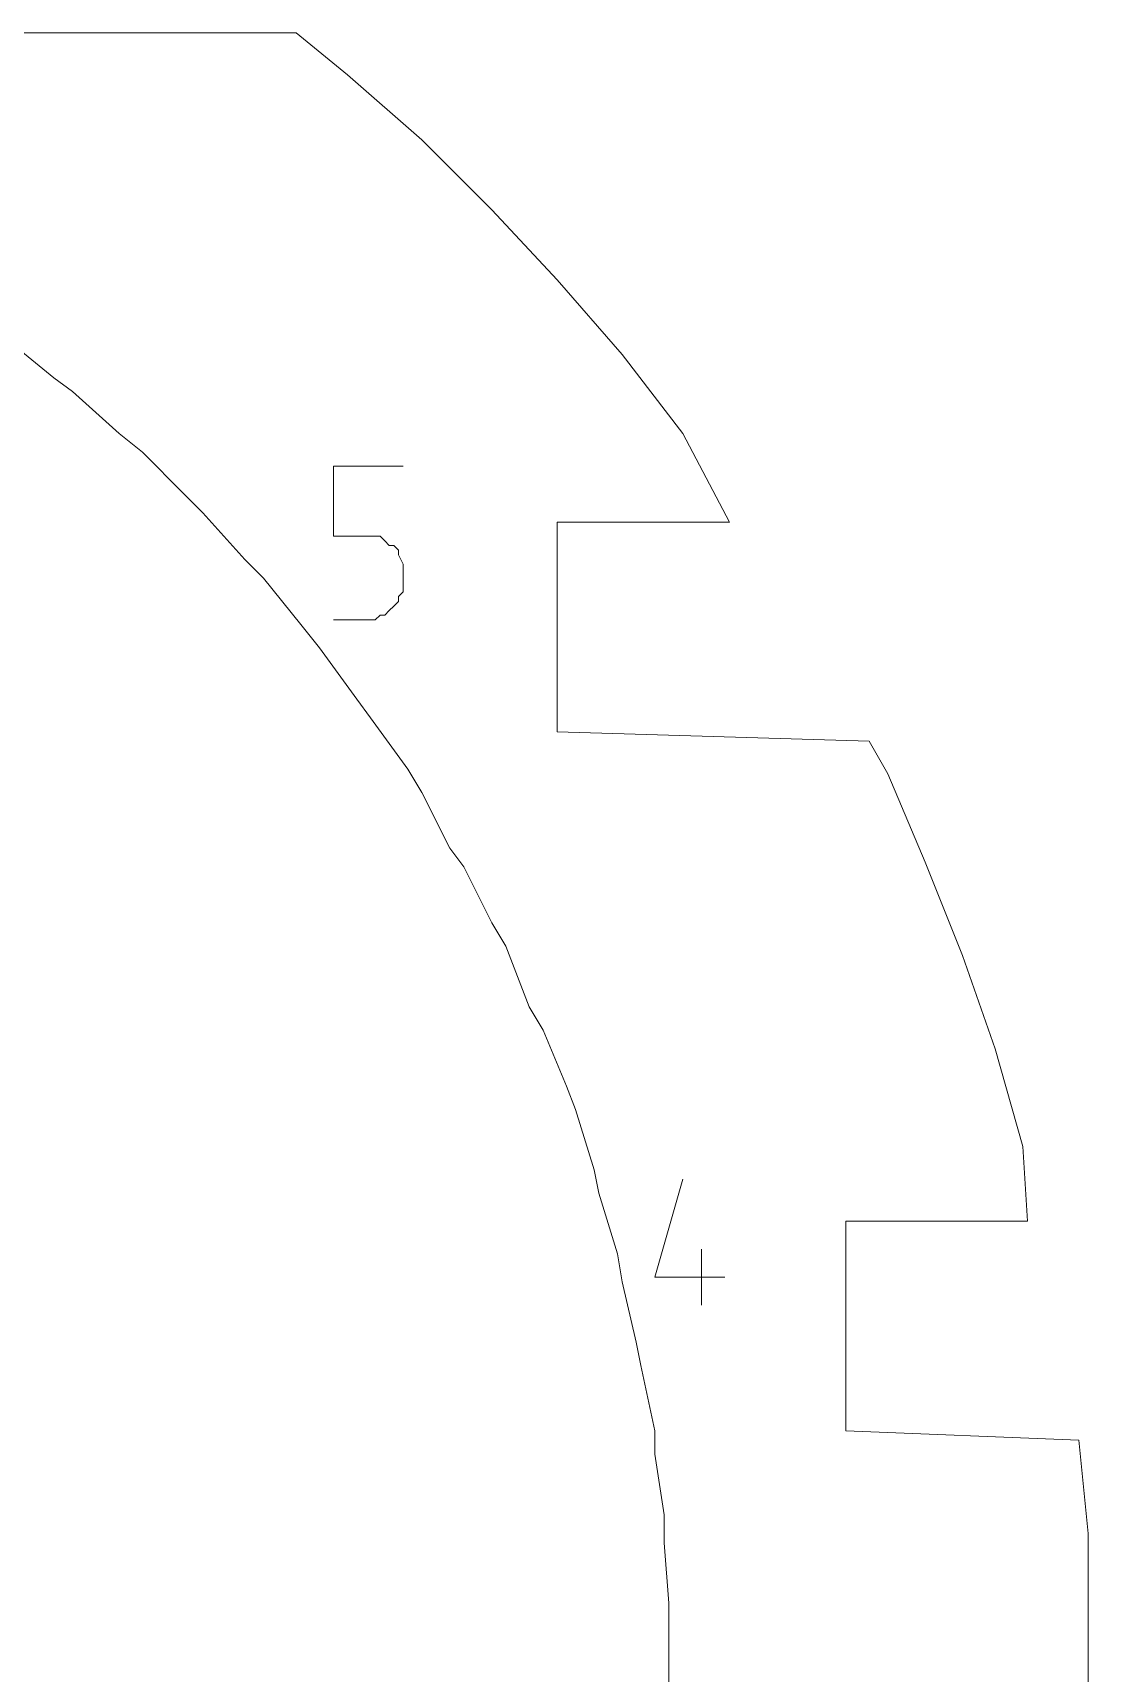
# Model space of a CAD drawing. Header units: centimetres. Extents: x -10.4 to 10.4, y -10.8 to 7.6.
# Drawn here: x 3.896 to 5.178, y -8.209 to -6.217 of the extents above; entities that cross this region are included whole.
import ezdxf
from ezdxf.lldxf.tags import DXFTag

# ---------------------------------------------------------------- set-up
doc = ezdxf.new("R2010")
doc.units = ezdxf.units.CM
doc.header["$MEASUREMENT"] = 0
doc.layers.add('layer 1', color=7, linetype='Continuous')
tags = doc.linetypes.add('New Line1017', pattern=[0.2, 0.1, -0.1]).pattern_tags.tags
tags[6:7] = [DXFTag(74, 4), DXFTag(75, 0), DXFTag(340, '0'), DXFTag(46, 1.0), DXFTag(50, 0.0), DXFTag(44, 0.0), DXFTag(45, 0.0)]
tags[4:5] = [DXFTag(74, 4), DXFTag(75, 0), DXFTag(340, '0'), DXFTag(46, 1.0), DXFTag(50, 0.0), DXFTag(44, 0.0), DXFTag(45, 0.0)]
tags = doc.linetypes.add('New Line1018', pattern=[0.2, 0.1, -0.1]).pattern_tags.tags
tags[6:7] = [DXFTag(74, 4), DXFTag(75, 0), DXFTag(340, '0'), DXFTag(46, 1.0), DXFTag(50, 0.0), DXFTag(44, 0.0), DXFTag(45, 0.0)]
tags[4:5] = [DXFTag(74, 4), DXFTag(75, 0), DXFTag(340, '0'), DXFTag(46, 1.0), DXFTag(50, 0.0), DXFTag(44, 0.0), DXFTag(45, 0.0)]
tags = doc.linetypes.add('New Line1019', pattern=[0.2, 0.1, -0.1]).pattern_tags.tags
tags[6:7] = [DXFTag(74, 4), DXFTag(75, 0), DXFTag(340, '0'), DXFTag(46, 1.0), DXFTag(50, 0.0), DXFTag(44, 0.0), DXFTag(45, 0.0)]
tags[4:5] = [DXFTag(74, 4), DXFTag(75, 0), DXFTag(340, '0'), DXFTag(46, 1.0), DXFTag(50, 0.0), DXFTag(44, 0.0), DXFTag(45, 0.0)]
tags = doc.linetypes.add('New Line1020', pattern=[0.2, 0.1, -0.1]).pattern_tags.tags
tags[6:7] = [DXFTag(74, 4), DXFTag(75, 0), DXFTag(340, '0'), DXFTag(46, 1.0), DXFTag(50, 0.0), DXFTag(44, 0.0), DXFTag(45, 0.0)]
tags[4:5] = [DXFTag(74, 4), DXFTag(75, 0), DXFTag(340, '0'), DXFTag(46, 1.0), DXFTag(50, 0.0), DXFTag(44, 0.0), DXFTag(45, 0.0)]
tags = doc.linetypes.add('New Line1021', pattern=[0.2, 0.1, -0.1]).pattern_tags.tags
tags[6:7] = [DXFTag(74, 4), DXFTag(75, 0), DXFTag(340, '0'), DXFTag(46, 1.0), DXFTag(50, 0.0), DXFTag(44, 0.0), DXFTag(45, 0.0)]
tags[4:5] = [DXFTag(74, 4), DXFTag(75, 0), DXFTag(340, '0'), DXFTag(46, 1.0), DXFTag(50, 0.0), DXFTag(44, 0.0), DXFTag(45, 0.0)]
tags = doc.linetypes.add('New Line1022', pattern=[0.2, 0.1, -0.1]).pattern_tags.tags
tags[6:7] = [DXFTag(74, 4), DXFTag(75, 0), DXFTag(340, '0'), DXFTag(46, 1.0), DXFTag(50, 0.0), DXFTag(44, 0.0), DXFTag(45, 0.0)]
tags[4:5] = [DXFTag(74, 4), DXFTag(75, 0), DXFTag(340, '0'), DXFTag(46, 1.0), DXFTag(50, 0.0), DXFTag(44, 0.0), DXFTag(45, 0.0)]
tags = doc.linetypes.add('New Line1023', pattern=[0.2, 0.1, -0.1]).pattern_tags.tags
tags[6:7] = [DXFTag(74, 4), DXFTag(75, 0), DXFTag(340, '0'), DXFTag(46, 1.0), DXFTag(50, 0.0), DXFTag(44, 0.0), DXFTag(45, 0.0)]
tags[4:5] = [DXFTag(74, 4), DXFTag(75, 0), DXFTag(340, '0'), DXFTag(46, 1.0), DXFTag(50, 0.0), DXFTag(44, 0.0), DXFTag(45, 0.0)]
tags = doc.linetypes.add('New Line1024', pattern=[0.2, 0.1, -0.1]).pattern_tags.tags
tags[6:7] = [DXFTag(74, 4), DXFTag(75, 0), DXFTag(340, '0'), DXFTag(46, 1.0), DXFTag(50, 0.0), DXFTag(44, 0.0), DXFTag(45, 0.0)]
tags[4:5] = [DXFTag(74, 4), DXFTag(75, 0), DXFTag(340, '0'), DXFTag(46, 1.0), DXFTag(50, 0.0), DXFTag(44, 0.0), DXFTag(45, 0.0)]
tags = doc.linetypes.add('New Line1025', pattern=[0.2, 0.1, -0.1]).pattern_tags.tags
tags[6:7] = [DXFTag(74, 4), DXFTag(75, 0), DXFTag(340, '0'), DXFTag(46, 1.0), DXFTag(50, 0.0), DXFTag(44, 0.0), DXFTag(45, 0.0)]
tags[4:5] = [DXFTag(74, 4), DXFTag(75, 0), DXFTag(340, '0'), DXFTag(46, 1.0), DXFTag(50, 0.0), DXFTag(44, 0.0), DXFTag(45, 0.0)]
tags = doc.linetypes.add('New Line1026', pattern=[0.2, 0.1, -0.1]).pattern_tags.tags
tags[6:7] = [DXFTag(74, 4), DXFTag(75, 0), DXFTag(340, '0'), DXFTag(46, 1.0), DXFTag(50, 0.0), DXFTag(44, 0.0), DXFTag(45, 0.0)]
tags[4:5] = [DXFTag(74, 4), DXFTag(75, 0), DXFTag(340, '0'), DXFTag(46, 1.0), DXFTag(50, 0.0), DXFTag(44, 0.0), DXFTag(45, 0.0)]
tags = doc.linetypes.add('New Line1027', pattern=[0.2, 0.1, -0.1]).pattern_tags.tags
tags[6:7] = [DXFTag(74, 4), DXFTag(75, 0), DXFTag(340, '0'), DXFTag(46, 1.0), DXFTag(50, 0.0), DXFTag(44, 0.0), DXFTag(45, 0.0)]
tags[4:5] = [DXFTag(74, 4), DXFTag(75, 0), DXFTag(340, '0'), DXFTag(46, 1.0), DXFTag(50, 0.0), DXFTag(44, 0.0), DXFTag(45, 0.0)]
tags = doc.linetypes.add('New Line1028', pattern=[0.2, 0.1, -0.1]).pattern_tags.tags
tags[6:7] = [DXFTag(74, 4), DXFTag(75, 0), DXFTag(340, '0'), DXFTag(46, 1.0), DXFTag(50, 0.0), DXFTag(44, 0.0), DXFTag(45, 0.0)]
tags[4:5] = [DXFTag(74, 4), DXFTag(75, 0), DXFTag(340, '0'), DXFTag(46, 1.0), DXFTag(50, 0.0), DXFTag(44, 0.0), DXFTag(45, 0.0)]
tags = doc.linetypes.add('New Line1029', pattern=[0.2, 0.1, -0.1]).pattern_tags.tags
tags[6:7] = [DXFTag(74, 4), DXFTag(75, 0), DXFTag(340, '0'), DXFTag(46, 1.0), DXFTag(50, 0.0), DXFTag(44, 0.0), DXFTag(45, 0.0)]
tags[4:5] = [DXFTag(74, 4), DXFTag(75, 0), DXFTag(340, '0'), DXFTag(46, 1.0), DXFTag(50, 0.0), DXFTag(44, 0.0), DXFTag(45, 0.0)]
tags = doc.linetypes.add('New Line1030', pattern=[0.2, 0.1, -0.1]).pattern_tags.tags
tags[6:7] = [DXFTag(74, 4), DXFTag(75, 0), DXFTag(340, '0'), DXFTag(46, 1.0), DXFTag(50, 0.0), DXFTag(44, 0.0), DXFTag(45, 0.0)]
tags[4:5] = [DXFTag(74, 4), DXFTag(75, 0), DXFTag(340, '0'), DXFTag(46, 1.0), DXFTag(50, 0.0), DXFTag(44, 0.0), DXFTag(45, 0.0)]
tags = doc.linetypes.add('New Line1031', pattern=[0.2, 0.1, -0.1]).pattern_tags.tags
tags[6:7] = [DXFTag(74, 4), DXFTag(75, 0), DXFTag(340, '0'), DXFTag(46, 1.0), DXFTag(50, 0.0), DXFTag(44, 0.0), DXFTag(45, 0.0)]
tags[4:5] = [DXFTag(74, 4), DXFTag(75, 0), DXFTag(340, '0'), DXFTag(46, 1.0), DXFTag(50, 0.0), DXFTag(44, 0.0), DXFTag(45, 0.0)]
tags = doc.linetypes.add('New Line1032', pattern=[0.2, 0.1, -0.1]).pattern_tags.tags
tags[6:7] = [DXFTag(74, 4), DXFTag(75, 0), DXFTag(340, '0'), DXFTag(46, 1.0), DXFTag(50, 0.0), DXFTag(44, 0.0), DXFTag(45, 0.0)]
tags[4:5] = [DXFTag(74, 4), DXFTag(75, 0), DXFTag(340, '0'), DXFTag(46, 1.0), DXFTag(50, 0.0), DXFTag(44, 0.0), DXFTag(45, 0.0)]
tags = doc.linetypes.add('New Line1033', pattern=[0.2, 0.1, -0.1]).pattern_tags.tags
tags[6:7] = [DXFTag(74, 4), DXFTag(75, 0), DXFTag(340, '0'), DXFTag(46, 1.0), DXFTag(50, 0.0), DXFTag(44, 0.0), DXFTag(45, 0.0)]
tags[4:5] = [DXFTag(74, 4), DXFTag(75, 0), DXFTag(340, '0'), DXFTag(46, 1.0), DXFTag(50, 0.0), DXFTag(44, 0.0), DXFTag(45, 0.0)]
tags = doc.linetypes.add('New Line1034', pattern=[0.2, 0.1, -0.1]).pattern_tags.tags
tags[6:7] = [DXFTag(74, 4), DXFTag(75, 0), DXFTag(340, '0'), DXFTag(46, 1.0), DXFTag(50, 0.0), DXFTag(44, 0.0), DXFTag(45, 0.0)]
tags[4:5] = [DXFTag(74, 4), DXFTag(75, 0), DXFTag(340, '0'), DXFTag(46, 1.0), DXFTag(50, 0.0), DXFTag(44, 0.0), DXFTag(45, 0.0)]
tags = doc.linetypes.add('New Line1035', pattern=[0.2, 0.1, -0.1]).pattern_tags.tags
tags[6:7] = [DXFTag(74, 4), DXFTag(75, 0), DXFTag(340, '0'), DXFTag(46, 1.0), DXFTag(50, 0.0), DXFTag(44, 0.0), DXFTag(45, 0.0)]
tags[4:5] = [DXFTag(74, 4), DXFTag(75, 0), DXFTag(340, '0'), DXFTag(46, 1.0), DXFTag(50, 0.0), DXFTag(44, 0.0), DXFTag(45, 0.0)]
tags = doc.linetypes.add('New Line1036', pattern=[0.2, 0.1, -0.1]).pattern_tags.tags
tags[6:7] = [DXFTag(74, 4), DXFTag(75, 0), DXFTag(340, '0'), DXFTag(46, 1.0), DXFTag(50, 0.0), DXFTag(44, 0.0), DXFTag(45, 0.0)]
tags[4:5] = [DXFTag(74, 4), DXFTag(75, 0), DXFTag(340, '0'), DXFTag(46, 1.0), DXFTag(50, 0.0), DXFTag(44, 0.0), DXFTag(45, 0.0)]
tags = doc.linetypes.add('New Line1037', pattern=[0.2, 0.1, -0.1]).pattern_tags.tags
tags[6:7] = [DXFTag(74, 4), DXFTag(75, 0), DXFTag(340, '0'), DXFTag(46, 1.0), DXFTag(50, 0.0), DXFTag(44, 0.0), DXFTag(45, 0.0)]
tags[4:5] = [DXFTag(74, 4), DXFTag(75, 0), DXFTag(340, '0'), DXFTag(46, 1.0), DXFTag(50, 0.0), DXFTag(44, 0.0), DXFTag(45, 0.0)]
tags = doc.linetypes.add('New Line1038', pattern=[0.2, 0.1, -0.1]).pattern_tags.tags
tags[6:7] = [DXFTag(74, 4), DXFTag(75, 0), DXFTag(340, '0'), DXFTag(46, 1.0), DXFTag(50, 0.0), DXFTag(44, 0.0), DXFTag(45, 0.0)]
tags[4:5] = [DXFTag(74, 4), DXFTag(75, 0), DXFTag(340, '0'), DXFTag(46, 1.0), DXFTag(50, 0.0), DXFTag(44, 0.0), DXFTag(45, 0.0)]
tags = doc.linetypes.add('New Line1039', pattern=[0.2, 0.1, -0.1]).pattern_tags.tags
tags[6:7] = [DXFTag(74, 4), DXFTag(75, 0), DXFTag(340, '0'), DXFTag(46, 1.0), DXFTag(50, 0.0), DXFTag(44, 0.0), DXFTag(45, 0.0)]
tags[4:5] = [DXFTag(74, 4), DXFTag(75, 0), DXFTag(340, '0'), DXFTag(46, 1.0), DXFTag(50, 0.0), DXFTag(44, 0.0), DXFTag(45, 0.0)]
tags = doc.linetypes.add('New Line1057', pattern=[0.2, 0.1, -0.1]).pattern_tags.tags
tags[6:7] = [DXFTag(74, 4), DXFTag(75, 0), DXFTag(340, '0'), DXFTag(46, 1.0), DXFTag(50, 0.0), DXFTag(44, 0.0), DXFTag(45, 0.0)]
tags[4:5] = [DXFTag(74, 4), DXFTag(75, 0), DXFTag(340, '0'), DXFTag(46, 1.0), DXFTag(50, 0.0), DXFTag(44, 0.0), DXFTag(45, 0.0)]
tags = doc.linetypes.add('New Line1058', pattern=[0.2, 0.1, -0.1]).pattern_tags.tags
tags[6:7] = [DXFTag(74, 4), DXFTag(75, 0), DXFTag(340, '0'), DXFTag(46, 1.0), DXFTag(50, 0.0), DXFTag(44, 0.0), DXFTag(45, 0.0)]
tags[4:5] = [DXFTag(74, 4), DXFTag(75, 0), DXFTag(340, '0'), DXFTag(46, 1.0), DXFTag(50, 0.0), DXFTag(44, 0.0), DXFTag(45, 0.0)]
tags = doc.linetypes.add('New Line1059', pattern=[0.2, 0.1, -0.1]).pattern_tags.tags
tags[6:7] = [DXFTag(74, 4), DXFTag(75, 0), DXFTag(340, '0'), DXFTag(46, 1.0), DXFTag(50, 0.0), DXFTag(44, 0.0), DXFTag(45, 0.0)]
tags[4:5] = [DXFTag(74, 4), DXFTag(75, 0), DXFTag(340, '0'), DXFTag(46, 1.0), DXFTag(50, 0.0), DXFTag(44, 0.0), DXFTag(45, 0.0)]
tags = doc.linetypes.add('New Line1060', pattern=[0.2, 0.1, -0.1]).pattern_tags.tags
tags[6:7] = [DXFTag(74, 4), DXFTag(75, 0), DXFTag(340, '0'), DXFTag(46, 1.0), DXFTag(50, 0.0), DXFTag(44, 0.0), DXFTag(45, 0.0)]
tags[4:5] = [DXFTag(74, 4), DXFTag(75, 0), DXFTag(340, '0'), DXFTag(46, 1.0), DXFTag(50, 0.0), DXFTag(44, 0.0), DXFTag(45, 0.0)]
tags = doc.linetypes.add('New Line1061', pattern=[0.2, 0.1, -0.1]).pattern_tags.tags
tags[6:7] = [DXFTag(74, 4), DXFTag(75, 0), DXFTag(340, '0'), DXFTag(46, 1.0), DXFTag(50, 0.0), DXFTag(44, 0.0), DXFTag(45, 0.0)]
tags[4:5] = [DXFTag(74, 4), DXFTag(75, 0), DXFTag(340, '0'), DXFTag(46, 1.0), DXFTag(50, 0.0), DXFTag(44, 0.0), DXFTag(45, 0.0)]
tags = doc.linetypes.add('New Line1062', pattern=[0.2, 0.1, -0.1]).pattern_tags.tags
tags[6:7] = [DXFTag(74, 4), DXFTag(75, 0), DXFTag(340, '0'), DXFTag(46, 1.0), DXFTag(50, 0.0), DXFTag(44, 0.0), DXFTag(45, 0.0)]
tags[4:5] = [DXFTag(74, 4), DXFTag(75, 0), DXFTag(340, '0'), DXFTag(46, 1.0), DXFTag(50, 0.0), DXFTag(44, 0.0), DXFTag(45, 0.0)]
tags = doc.linetypes.add('New Line1063', pattern=[0.2, 0.1, -0.1]).pattern_tags.tags
tags[6:7] = [DXFTag(74, 4), DXFTag(75, 0), DXFTag(340, '0'), DXFTag(46, 1.0), DXFTag(50, 0.0), DXFTag(44, 0.0), DXFTag(45, 0.0)]
tags[4:5] = [DXFTag(74, 4), DXFTag(75, 0), DXFTag(340, '0'), DXFTag(46, 1.0), DXFTag(50, 0.0), DXFTag(44, 0.0), DXFTag(45, 0.0)]
tags = doc.linetypes.add('New Line1064', pattern=[0.2, 0.1, -0.1]).pattern_tags.tags
tags[6:7] = [DXFTag(74, 4), DXFTag(75, 0), DXFTag(340, '0'), DXFTag(46, 1.0), DXFTag(50, 0.0), DXFTag(44, 0.0), DXFTag(45, 0.0)]
tags[4:5] = [DXFTag(74, 4), DXFTag(75, 0), DXFTag(340, '0'), DXFTag(46, 1.0), DXFTag(50, 0.0), DXFTag(44, 0.0), DXFTag(45, 0.0)]
tags = doc.linetypes.add('New Line1065', pattern=[0.2, 0.1, -0.1]).pattern_tags.tags
tags[6:7] = [DXFTag(74, 4), DXFTag(75, 0), DXFTag(340, '0'), DXFTag(46, 1.0), DXFTag(50, 0.0), DXFTag(44, 0.0), DXFTag(45, 0.0)]
tags[4:5] = [DXFTag(74, 4), DXFTag(75, 0), DXFTag(340, '0'), DXFTag(46, 1.0), DXFTag(50, 0.0), DXFTag(44, 0.0), DXFTag(45, 0.0)]
tags = doc.linetypes.add('New Line1066', pattern=[0.2, 0.1, -0.1]).pattern_tags.tags
tags[6:7] = [DXFTag(74, 4), DXFTag(75, 0), DXFTag(340, '0'), DXFTag(46, 1.0), DXFTag(50, 0.0), DXFTag(44, 0.0), DXFTag(45, 0.0)]
tags[4:5] = [DXFTag(74, 4), DXFTag(75, 0), DXFTag(340, '0'), DXFTag(46, 1.0), DXFTag(50, 0.0), DXFTag(44, 0.0), DXFTag(45, 0.0)]
tags = doc.linetypes.add('New Line1067', pattern=[0.2, 0.1, -0.1]).pattern_tags.tags
tags[6:7] = [DXFTag(74, 4), DXFTag(75, 0), DXFTag(340, '0'), DXFTag(46, 1.0), DXFTag(50, 0.0), DXFTag(44, 0.0), DXFTag(45, 0.0)]
tags[4:5] = [DXFTag(74, 4), DXFTag(75, 0), DXFTag(340, '0'), DXFTag(46, 1.0), DXFTag(50, 0.0), DXFTag(44, 0.0), DXFTag(45, 0.0)]
tags = doc.linetypes.add('New Line1068', pattern=[0.2, 0.1, -0.1]).pattern_tags.tags
tags[6:7] = [DXFTag(74, 4), DXFTag(75, 0), DXFTag(340, '0'), DXFTag(46, 1.0), DXFTag(50, 0.0), DXFTag(44, 0.0), DXFTag(45, 0.0)]
tags[4:5] = [DXFTag(74, 4), DXFTag(75, 0), DXFTag(340, '0'), DXFTag(46, 1.0), DXFTag(50, 0.0), DXFTag(44, 0.0), DXFTag(45, 0.0)]
tags = doc.linetypes.add('New Line1069', pattern=[0.2, 0.1, -0.1]).pattern_tags.tags
tags[6:7] = [DXFTag(74, 4), DXFTag(75, 0), DXFTag(340, '0'), DXFTag(46, 1.0), DXFTag(50, 0.0), DXFTag(44, 0.0), DXFTag(45, 0.0)]
tags[4:5] = [DXFTag(74, 4), DXFTag(75, 0), DXFTag(340, '0'), DXFTag(46, 1.0), DXFTag(50, 0.0), DXFTag(44, 0.0), DXFTag(45, 0.0)]
tags = doc.linetypes.add('New Line1070', pattern=[0.2, 0.1, -0.1]).pattern_tags.tags
tags[6:7] = [DXFTag(74, 4), DXFTag(75, 0), DXFTag(340, '0'), DXFTag(46, 1.0), DXFTag(50, 0.0), DXFTag(44, 0.0), DXFTag(45, 0.0)]
tags[4:5] = [DXFTag(74, 4), DXFTag(75, 0), DXFTag(340, '0'), DXFTag(46, 1.0), DXFTag(50, 0.0), DXFTag(44, 0.0), DXFTag(45, 0.0)]
tags = doc.linetypes.add('New Line1071', pattern=[0.2, 0.1, -0.1]).pattern_tags.tags
tags[6:7] = [DXFTag(74, 4), DXFTag(75, 0), DXFTag(340, '0'), DXFTag(46, 1.0), DXFTag(50, 0.0), DXFTag(44, 0.0), DXFTag(45, 0.0)]
tags[4:5] = [DXFTag(74, 4), DXFTag(75, 0), DXFTag(340, '0'), DXFTag(46, 1.0), DXFTag(50, 0.0), DXFTag(44, 0.0), DXFTag(45, 0.0)]
tags = doc.linetypes.add('New Line1072', pattern=[0.2, 0.1, -0.1]).pattern_tags.tags
tags[6:7] = [DXFTag(74, 4), DXFTag(75, 0), DXFTag(340, '0'), DXFTag(46, 1.0), DXFTag(50, 0.0), DXFTag(44, 0.0), DXFTag(45, 0.0)]
tags[4:5] = [DXFTag(74, 4), DXFTag(75, 0), DXFTag(340, '0'), DXFTag(46, 1.0), DXFTag(50, 0.0), DXFTag(44, 0.0), DXFTag(45, 0.0)]
tags = doc.linetypes.add('New Line1073', pattern=[0.2, 0.1, -0.1]).pattern_tags.tags
tags[6:7] = [DXFTag(74, 4), DXFTag(75, 0), DXFTag(340, '0'), DXFTag(46, 1.0), DXFTag(50, 0.0), DXFTag(44, 0.0), DXFTag(45, 0.0)]
tags[4:5] = [DXFTag(74, 4), DXFTag(75, 0), DXFTag(340, '0'), DXFTag(46, 1.0), DXFTag(50, 0.0), DXFTag(44, 0.0), DXFTag(45, 0.0)]
tags = doc.linetypes.add('New Line1074', pattern=[0.2, 0.1, -0.1]).pattern_tags.tags
tags[6:7] = [DXFTag(74, 4), DXFTag(75, 0), DXFTag(340, '0'), DXFTag(46, 1.0), DXFTag(50, 0.0), DXFTag(44, 0.0), DXFTag(45, 0.0)]
tags[4:5] = [DXFTag(74, 4), DXFTag(75, 0), DXFTag(340, '0'), DXFTag(46, 1.0), DXFTag(50, 0.0), DXFTag(44, 0.0), DXFTag(45, 0.0)]
tags = doc.linetypes.add('New Line1075', pattern=[0.2, 0.1, -0.1]).pattern_tags.tags
tags[6:7] = [DXFTag(74, 4), DXFTag(75, 0), DXFTag(340, '0'), DXFTag(46, 1.0), DXFTag(50, 0.0), DXFTag(44, 0.0), DXFTag(45, 0.0)]
tags[4:5] = [DXFTag(74, 4), DXFTag(75, 0), DXFTag(340, '0'), DXFTag(46, 1.0), DXFTag(50, 0.0), DXFTag(44, 0.0), DXFTag(45, 0.0)]
tags = doc.linetypes.add('New Line1076', pattern=[0.2, 0.1, -0.1]).pattern_tags.tags
tags[6:7] = [DXFTag(74, 4), DXFTag(75, 0), DXFTag(340, '0'), DXFTag(46, 1.0), DXFTag(50, 0.0), DXFTag(44, 0.0), DXFTag(45, 0.0)]
tags[4:5] = [DXFTag(74, 4), DXFTag(75, 0), DXFTag(340, '0'), DXFTag(46, 1.0), DXFTag(50, 0.0), DXFTag(44, 0.0), DXFTag(45, 0.0)]
tags = doc.linetypes.add('New Line1077', pattern=[0.2, 0.1, -0.1]).pattern_tags.tags
tags[6:7] = [DXFTag(74, 4), DXFTag(75, 0), DXFTag(340, '0'), DXFTag(46, 1.0), DXFTag(50, 0.0), DXFTag(44, 0.0), DXFTag(45, 0.0)]
tags[4:5] = [DXFTag(74, 4), DXFTag(75, 0), DXFTag(340, '0'), DXFTag(46, 1.0), DXFTag(50, 0.0), DXFTag(44, 0.0), DXFTag(45, 0.0)]
tags = doc.linetypes.add('New Line1078', pattern=[0.2, 0.1, -0.1]).pattern_tags.tags
tags[6:7] = [DXFTag(74, 4), DXFTag(75, 0), DXFTag(340, '0'), DXFTag(46, 1.0), DXFTag(50, 0.0), DXFTag(44, 0.0), DXFTag(45, 0.0)]
tags[4:5] = [DXFTag(74, 4), DXFTag(75, 0), DXFTag(340, '0'), DXFTag(46, 1.0), DXFTag(50, 0.0), DXFTag(44, 0.0), DXFTag(45, 0.0)]
tags = doc.linetypes.add('New Line1079', pattern=[0.2, 0.1, -0.1]).pattern_tags.tags
tags[6:7] = [DXFTag(74, 4), DXFTag(75, 0), DXFTag(340, '0'), DXFTag(46, 1.0), DXFTag(50, 0.0), DXFTag(44, 0.0), DXFTag(45, 0.0)]
tags[4:5] = [DXFTag(74, 4), DXFTag(75, 0), DXFTag(340, '0'), DXFTag(46, 1.0), DXFTag(50, 0.0), DXFTag(44, 0.0), DXFTag(45, 0.0)]
tags = doc.linetypes.add('New Line1080', pattern=[0.2, 0.1, -0.1]).pattern_tags.tags
tags[6:7] = [DXFTag(74, 4), DXFTag(75, 0), DXFTag(340, '0'), DXFTag(46, 1.0), DXFTag(50, 0.0), DXFTag(44, 0.0), DXFTag(45, 0.0)]
tags[4:5] = [DXFTag(74, 4), DXFTag(75, 0), DXFTag(340, '0'), DXFTag(46, 1.0), DXFTag(50, 0.0), DXFTag(44, 0.0), DXFTag(45, 0.0)]
tags = doc.linetypes.add('New Line1081', pattern=[0.2, 0.1, -0.1]).pattern_tags.tags
tags[6:7] = [DXFTag(74, 4), DXFTag(75, 0), DXFTag(340, '0'), DXFTag(46, 1.0), DXFTag(50, 0.0), DXFTag(44, 0.0), DXFTag(45, 0.0)]
tags[4:5] = [DXFTag(74, 4), DXFTag(75, 0), DXFTag(340, '0'), DXFTag(46, 1.0), DXFTag(50, 0.0), DXFTag(44, 0.0), DXFTag(45, 0.0)]
tags = doc.linetypes.add('New Line1082', pattern=[0.2, 0.1, -0.1]).pattern_tags.tags
tags[6:7] = [DXFTag(74, 4), DXFTag(75, 0), DXFTag(340, '0'), DXFTag(46, 1.0), DXFTag(50, 0.0), DXFTag(44, 0.0), DXFTag(45, 0.0)]
tags[4:5] = [DXFTag(74, 4), DXFTag(75, 0), DXFTag(340, '0'), DXFTag(46, 1.0), DXFTag(50, 0.0), DXFTag(44, 0.0), DXFTag(45, 0.0)]
tags = doc.linetypes.add('New Line1083', pattern=[0.2, 0.1, -0.1]).pattern_tags.tags
tags[6:7] = [DXFTag(74, 4), DXFTag(75, 0), DXFTag(340, '0'), DXFTag(46, 1.0), DXFTag(50, 0.0), DXFTag(44, 0.0), DXFTag(45, 0.0)]
tags[4:5] = [DXFTag(74, 4), DXFTag(75, 0), DXFTag(340, '0'), DXFTag(46, 1.0), DXFTag(50, 0.0), DXFTag(44, 0.0), DXFTag(45, 0.0)]
tags = doc.linetypes.add('New Line1084', pattern=[0.2, 0.1, -0.1]).pattern_tags.tags
tags[6:7] = [DXFTag(74, 4), DXFTag(75, 0), DXFTag(340, '0'), DXFTag(46, 1.0), DXFTag(50, 0.0), DXFTag(44, 0.0), DXFTag(45, 0.0)]
tags[4:5] = [DXFTag(74, 4), DXFTag(75, 0), DXFTag(340, '0'), DXFTag(46, 1.0), DXFTag(50, 0.0), DXFTag(44, 0.0), DXFTag(45, 0.0)]
tags = doc.linetypes.add('New Line1085', pattern=[0.2, 0.1, -0.1]).pattern_tags.tags
tags[6:7] = [DXFTag(74, 4), DXFTag(75, 0), DXFTag(340, '0'), DXFTag(46, 1.0), DXFTag(50, 0.0), DXFTag(44, 0.0), DXFTag(45, 0.0)]
tags[4:5] = [DXFTag(74, 4), DXFTag(75, 0), DXFTag(340, '0'), DXFTag(46, 1.0), DXFTag(50, 0.0), DXFTag(44, 0.0), DXFTag(45, 0.0)]
tags = doc.linetypes.add('New Line1086', pattern=[0.2, 0.1, -0.1]).pattern_tags.tags
tags[6:7] = [DXFTag(74, 4), DXFTag(75, 0), DXFTag(340, '0'), DXFTag(46, 1.0), DXFTag(50, 0.0), DXFTag(44, 0.0), DXFTag(45, 0.0)]
tags[4:5] = [DXFTag(74, 4), DXFTag(75, 0), DXFTag(340, '0'), DXFTag(46, 1.0), DXFTag(50, 0.0), DXFTag(44, 0.0), DXFTag(45, 0.0)]
tags = doc.linetypes.add('New Line1087', pattern=[0.2, 0.1, -0.1]).pattern_tags.tags
tags[6:7] = [DXFTag(74, 4), DXFTag(75, 0), DXFTag(340, '0'), DXFTag(46, 1.0), DXFTag(50, 0.0), DXFTag(44, 0.0), DXFTag(45, 0.0)]
tags[4:5] = [DXFTag(74, 4), DXFTag(75, 0), DXFTag(340, '0'), DXFTag(46, 1.0), DXFTag(50, 0.0), DXFTag(44, 0.0), DXFTag(45, 0.0)]
tags = doc.linetypes.add('New Line1088', pattern=[0.2, 0.1, -0.1]).pattern_tags.tags
tags[6:7] = [DXFTag(74, 4), DXFTag(75, 0), DXFTag(340, '0'), DXFTag(46, 1.0), DXFTag(50, 0.0), DXFTag(44, 0.0), DXFTag(45, 0.0)]
tags[4:5] = [DXFTag(74, 4), DXFTag(75, 0), DXFTag(340, '0'), DXFTag(46, 1.0), DXFTag(50, 0.0), DXFTag(44, 0.0), DXFTag(45, 0.0)]
tags = doc.linetypes.add('New Line1089', pattern=[0.2, 0.1, -0.1]).pattern_tags.tags
tags[6:7] = [DXFTag(74, 4), DXFTag(75, 0), DXFTag(340, '0'), DXFTag(46, 1.0), DXFTag(50, 0.0), DXFTag(44, 0.0), DXFTag(45, 0.0)]
tags[4:5] = [DXFTag(74, 4), DXFTag(75, 0), DXFTag(340, '0'), DXFTag(46, 1.0), DXFTag(50, 0.0), DXFTag(44, 0.0), DXFTag(45, 0.0)]
tags = doc.linetypes.add('New Line1090', pattern=[0.2, 0.1, -0.1]).pattern_tags.tags
tags[6:7] = [DXFTag(74, 4), DXFTag(75, 0), DXFTag(340, '0'), DXFTag(46, 1.0), DXFTag(50, 0.0), DXFTag(44, 0.0), DXFTag(45, 0.0)]
tags[4:5] = [DXFTag(74, 4), DXFTag(75, 0), DXFTag(340, '0'), DXFTag(46, 1.0), DXFTag(50, 0.0), DXFTag(44, 0.0), DXFTag(45, 0.0)]
tags = doc.linetypes.add('New Line1091', pattern=[0.2, 0.1, -0.1]).pattern_tags.tags
tags[6:7] = [DXFTag(74, 4), DXFTag(75, 0), DXFTag(340, '0'), DXFTag(46, 1.0), DXFTag(50, 0.0), DXFTag(44, 0.0), DXFTag(45, 0.0)]
tags[4:5] = [DXFTag(74, 4), DXFTag(75, 0), DXFTag(340, '0'), DXFTag(46, 1.0), DXFTag(50, 0.0), DXFTag(44, 0.0), DXFTag(45, 0.0)]

msp = doc.modelspace()

# ---------------------------------------------------------------- linework, layer by layer
at = {"layer": 'layer 1', "color": 5, "linetype": 'New Line1039', "lineweight": 9}
msp.add_open_spline([(4.21602, -6.21727), (4.21602, -6.21727), (3.04493, -6.21727), (3.04493, -6.21727)], degree=3, dxfattribs=at)
at = {"layer": 'layer 1', "color": 5, "linetype": 'New Line1038', "lineweight": 9}
msp.add_open_spline([(4.27829, -6.26818), (4.27829, -6.26818), (4.21602, -6.21727), (4.21602, -6.21727)], degree=3, dxfattribs=at)
at = {"layer": 'layer 1', "color": 5, "linetype": 'New Line1037', "lineweight": 9}
msp.add_open_spline([(4.36886, -6.34736), (4.36886, -6.34736), (4.27829, -6.26818), (4.27829, -6.26818)], degree=3, dxfattribs=at)
at = {"layer": 'layer 1', "color": 5, "linetype": 'New Line1036', "lineweight": 9}
msp.add_open_spline([(4.45374, -6.43224), (4.45374, -6.43224), (4.36886, -6.34736), (4.36886, -6.34736)], degree=3, dxfattribs=at)
at = {"layer": 'layer 1', "color": 5, "linetype": 'New Line1035', "lineweight": 9}
msp.add_open_spline([(4.53293, -6.51712), (4.53293, -6.51712), (4.45374, -6.43224), (4.45374, -6.43224)], degree=3, dxfattribs=at)
at = {"layer": 'layer 1', "color": 5, "linetype": 'New Line1034', "lineweight": 9}
msp.add_open_spline([(4.61212, -6.60769), (4.61212, -6.60769), (4.53293, -6.51712), (4.53293, -6.51712)], degree=3, dxfattribs=at)
at = {"layer": 'layer 1', "color": 5, "linetype": 'New Line1057', "lineweight": 9}
msp.add_open_spline([(3.85959, -6.58508), (3.85959, -6.58508), (3.92186, -6.63599), (3.92186, -6.63599)], degree=3, dxfattribs=at)
at = {"layer": 'layer 1', "color": 5, "linetype": 'New Line1033', "lineweight": 9}
msp.add_open_spline([(4.68562, -6.70379), (4.68562, -6.70379), (4.61212, -6.60769), (4.61212, -6.60769)], degree=3, dxfattribs=at)
at = {"layer": 'layer 1', "color": 5, "linetype": 'New Line1058', "lineweight": 9}
msp.add_open_spline([(3.92186, -6.63599), (3.92186, -6.63599), (3.94446, -6.6529), (3.94446, -6.6529)], degree=3, dxfattribs=at)
at = {"layer": 'layer 1', "color": 5, "linetype": 'New Line1059', "lineweight": 9}
msp.add_open_spline([(3.94446, -6.6529), (3.94446, -6.6529), (4.00106, -6.70379), (4.00106, -6.70379)], degree=3, dxfattribs=at)
at = {"layer": 'layer 1', "color": 5, "linetype": 'New Line1060', "lineweight": 9}
msp.add_open_spline([(4.00106, -6.70379), (4.00106, -6.70379), (4.02934, -6.7264), (4.02934, -6.7264)], degree=3, dxfattribs=at)
at = {"layer": 'layer 1', "color": 5, "linetype": 'New Line1032', "lineweight": 9}
msp.add_open_spline([(4.7422, -6.81128), (4.7422, -6.81128), (4.68562, -6.70379), (4.68562, -6.70379)], degree=3, dxfattribs=at)
at = {"layer": 'layer 1', "color": 5, "linetype": 'New Line1061', "lineweight": 9}
msp.add_open_spline([(4.02934, -6.7264), (4.02934, -6.7264), (4.08025, -6.77745), (4.08025, -6.77745)], degree=3, dxfattribs=at)
at = {"layer": 'layer 1', "color": 1, "lineweight": 20}
for points in [[(4.26137, -6.82835), (4.26137, -6.82835), (4.26137, -6.74346), (4.26137, -6.74346)], [(4.26137, -6.74346), (4.26137, -6.74346), (4.34625, -6.74346), (4.34625, -6.74346)], [(4.30089, -6.82835), (4.30089, -6.82835), (4.26137, -6.82835), (4.26137, -6.82835)], [(4.31227, -6.82835), (4.31227, -6.82835), (4.30089, -6.82835), (4.30089, -6.82835)], [(4.31796, -6.82835), (4.31796, -6.82835), (4.31227, -6.82835), (4.31227, -6.82835)], [(4.32366, -6.83403), (4.32366, -6.83403), (4.31796, -6.82835), (4.31796, -6.82835)], [(4.32919, -6.83957), (4.32919, -6.83957), (4.32366, -6.83403), (4.32366, -6.83403)], [(4.33488, -6.83957), (4.33488, -6.83957), (4.32919, -6.83957), (4.32919, -6.83957)], [(4.34057, -6.84526), (4.34057, -6.84526), (4.33488, -6.83957), (4.33488, -6.83957)], [(4.34057, -6.85094), (4.34057, -6.85094), (4.34057, -6.84526), (4.34057, -6.84526)], [(4.34625, -6.86232), (4.34625, -6.86232), (4.34057, -6.85094), (4.34057, -6.85094)], [(4.34625, -6.86786), (4.34625, -6.86786), (4.34625, -6.86232), (4.34625, -6.86232)], [(4.34625, -6.89047), (4.34625, -6.89047), (4.34625, -6.86786), (4.34625, -6.86786)], [(4.34625, -6.86786), (4.34625, -6.86786), (4.34625, -6.86786), (4.34625, -6.86786)], [(4.34625, -6.89616), (4.34625, -6.89616), (4.34625, -6.89047), (4.34625, -6.89047)], [(4.33488, -6.91322), (4.33488, -6.91322), (4.34057, -6.90754), (4.34057, -6.90754)], [(4.34057, -6.90185), (4.34057, -6.90185), (4.34625, -6.89616), (4.34625, -6.89616)], [(4.34057, -6.90754), (4.34057, -6.90754), (4.34057, -6.90185), (4.34057, -6.90185)], [(4.26137, -6.93013), (4.26137, -6.93013), (4.30089, -6.93013), (4.30089, -6.93013)], [(4.30089, -6.93013), (4.30089, -6.93013), (4.30089, -6.93013), (4.30089, -6.93013)], [(4.30089, -6.93013), (4.30089, -6.93013), (4.31227, -6.93013), (4.31227, -6.93013)], [(4.31227, -6.93013), (4.31227, -6.93013), (4.31796, -6.92445), (4.31796, -6.92445)], [(4.31796, -6.92445), (4.31796, -6.92445), (4.32366, -6.92445), (4.32366, -6.92445)], [(4.32366, -6.92445), (4.32366, -6.92445), (4.32919, -6.91876), (4.32919, -6.91876)], [(4.32919, -6.91876), (4.32919, -6.91876), (4.33488, -6.91322), (4.33488, -6.91322)], [(4.65179, -7.72788), (4.65179, -7.72788), (4.68562, -7.60917), (4.68562, -7.60917)], [(4.70837, -7.76186), (4.70837, -7.76186), (4.70837, -7.69389), (4.70837, -7.69389)], [(4.73667, -7.72788), (4.73667, -7.72788), (4.65179, -7.72788), (4.65179, -7.72788)]]:
    msp.add_open_spline(points, degree=3, dxfattribs=at)
at = {"layer": 'layer 1', "color": 5, "linetype": 'New Line1062', "lineweight": 9}
msp.add_open_spline([(4.08025, -6.77745), (4.08025, -6.77745), (4.10285, -6.80005), (4.10285, -6.80005)], degree=3, dxfattribs=at)
at = {"layer": 'layer 1', "color": 5, "linetype": 'New Line1063', "lineweight": 9}
msp.add_open_spline([(4.10285, -6.80005), (4.10285, -6.80005), (4.1539, -6.85663), (4.1539, -6.85663)], degree=3, dxfattribs=at)
at = {"layer": 'layer 1', "color": 5, "linetype": 'New Line1030', "lineweight": 9}
msp.add_open_spline([(4.53293, -7.06591), (4.53293, -7.06591), (4.53293, -6.81128), (4.53293, -6.81128)], degree=3, dxfattribs=at)
at = {"layer": 'layer 1', "color": 5, "linetype": 'New Line1031', "lineweight": 9}
msp.add_open_spline([(4.53293, -6.81128), (4.53293, -6.81128), (4.7422, -6.81128), (4.7422, -6.81128)], degree=3, dxfattribs=at)
at = {"layer": 'layer 1', "color": 5, "linetype": 'New Line1064', "lineweight": 9}
msp.add_open_spline([(4.1539, -6.85663), (4.1539, -6.85663), (4.17649, -6.87924), (4.17649, -6.87924)], degree=3, dxfattribs=at)
at = {"layer": 'layer 1', "color": 5, "linetype": 'New Line1065', "lineweight": 9}
msp.add_open_spline([(4.17649, -6.87924), (4.17649, -6.87924), (4.22171, -6.93582), (4.22171, -6.93582)], degree=3, dxfattribs=at)
at = {"layer": 'layer 1', "color": 5, "linetype": 'New Line1066', "lineweight": 9}
msp.add_open_spline([(4.22171, -6.93582), (4.22171, -6.93582), (4.24431, -6.96412), (4.24431, -6.96412)], degree=3, dxfattribs=at)
at = {"layer": 'layer 1', "color": 5, "linetype": 'New Line1067', "lineweight": 9}
msp.add_open_spline([(4.24431, -6.96412), (4.24431, -6.96412), (4.28967, -7.02639), (4.28967, -7.02639)], degree=3, dxfattribs=at)
at = {"layer": 'layer 1', "color": 5, "linetype": 'New Line1068', "lineweight": 9}
msp.add_open_spline([(4.28967, -7.02639), (4.28967, -7.02639), (4.30658, -7.049), (4.30658, -7.049)], degree=3, dxfattribs=at)
at = {"layer": 'layer 1', "color": 5, "linetype": 'New Line1069', "lineweight": 9}
msp.add_open_spline([(4.30658, -7.049), (4.30658, -7.049), (4.3518, -7.11127), (4.3518, -7.11127)], degree=3, dxfattribs=at)
at = {"layer": 'layer 1', "color": 5, "linetype": 'New Line1029', "lineweight": 9}
msp.add_open_spline([(4.91197, -7.07729), (4.91197, -7.07729), (4.53293, -7.06591), (4.53293, -7.06591)], degree=3, dxfattribs=at)
at = {"layer": 'layer 1', "color": 5, "linetype": 'New Line1028', "lineweight": 9}
msp.add_open_spline([(4.93457, -7.11682), (4.93457, -7.11682), (4.91197, -7.07729), (4.91197, -7.07729)], degree=3, dxfattribs=at)
at = {"layer": 'layer 1', "color": 5, "linetype": 'New Line1070', "lineweight": 9}
msp.add_open_spline([(4.3518, -7.11127), (4.3518, -7.11127), (4.36886, -7.13957), (4.36886, -7.13957)], degree=3, dxfattribs=at)
at = {"layer": 'layer 1', "color": 5, "linetype": 'New Line1027', "lineweight": 9}
msp.add_open_spline([(4.97992, -7.22429), (4.97992, -7.22429), (4.93457, -7.11682), (4.93457, -7.11682)], degree=3, dxfattribs=at)
at = {"layer": 'layer 1', "color": 5, "linetype": 'New Line1071', "lineweight": 9}
msp.add_open_spline([(4.36886, -7.13957), (4.36886, -7.13957), (4.40284, -7.20737), (4.40284, -7.20737)], degree=3, dxfattribs=at)
at = {"layer": 'layer 1', "color": 5, "linetype": 'New Line1072', "lineweight": 9}
msp.add_open_spline([(4.40284, -7.20737), (4.40284, -7.20737), (4.41976, -7.22998), (4.41976, -7.22998)], degree=3, dxfattribs=at)
at = {"layer": 'layer 1', "color": 5, "linetype": 'New Line1026', "lineweight": 9}
msp.add_open_spline([(5.02513, -7.33746), (5.02513, -7.33746), (4.97992, -7.22429), (4.97992, -7.22429)], degree=3, dxfattribs=at)
at = {"layer": 'layer 1', "color": 5, "linetype": 'New Line1073', "lineweight": 9}
msp.add_open_spline([(4.41976, -7.22998), (4.41976, -7.22998), (4.45374, -7.29794), (4.45374, -7.29794)], degree=3, dxfattribs=at)
at = {"layer": 'layer 1', "color": 5, "linetype": 'New Line1074', "lineweight": 9}
msp.add_open_spline([(4.45374, -7.29794), (4.45374, -7.29794), (4.47065, -7.32624), (4.47065, -7.32624)], degree=3, dxfattribs=at)
at = {"layer": 'layer 1', "color": 5, "linetype": 'New Line1075', "lineweight": 9}
msp.add_open_spline([(4.47065, -7.32624), (4.47065, -7.32624), (4.49895, -7.39974), (4.49895, -7.39974)], degree=3, dxfattribs=at)
at = {"layer": 'layer 1', "color": 5, "linetype": 'New Line1025', "lineweight": 9}
msp.add_open_spline([(5.06481, -7.45064), (5.06481, -7.45064), (5.02513, -7.33746), (5.02513, -7.33746)], degree=3, dxfattribs=at)
at = {"layer": 'layer 1', "color": 5, "linetype": 'New Line1076', "lineweight": 9}
msp.add_open_spline([(4.49895, -7.39974), (4.49895, -7.39974), (4.51602, -7.42803), (4.51602, -7.42803)], degree=3, dxfattribs=at)
at = {"layer": 'layer 1', "color": 5, "linetype": 'New Line1077', "lineweight": 9}
msp.add_open_spline([(4.51602, -7.42803), (4.51602, -7.42803), (4.5443, -7.496), (4.5443, -7.496)], degree=3, dxfattribs=at)
at = {"layer": 'layer 1', "color": 5, "linetype": 'New Line1024', "lineweight": 9}
msp.add_open_spline([(5.09879, -7.5695), (5.09879, -7.5695), (5.06481, -7.45064), (5.06481, -7.45064)], degree=3, dxfattribs=at)
at = {"layer": 'layer 1', "color": 5, "linetype": 'New Line1078', "lineweight": 9}
msp.add_open_spline([(4.5443, -7.496), (4.5443, -7.496), (4.55553, -7.52429), (4.55553, -7.52429)], degree=3, dxfattribs=at)
at = {"layer": 'layer 1', "color": 5, "linetype": 'New Line1079', "lineweight": 9}
msp.add_open_spline([(4.55553, -7.52429), (4.55553, -7.52429), (4.57814, -7.59779), (4.57814, -7.59779)], degree=3, dxfattribs=at)
at = {"layer": 'layer 1', "color": 5, "linetype": 'New Line1023', "lineweight": 9}
msp.add_open_spline([(5.10432, -7.66006), (5.10432, -7.66006), (5.09879, -7.5695), (5.09879, -7.5695)], degree=3, dxfattribs=at)
at = {"layer": 'layer 1', "color": 5, "linetype": 'New Line1080', "lineweight": 9}
msp.add_open_spline([(4.57814, -7.59779), (4.57814, -7.59779), (4.58383, -7.62609), (4.58383, -7.62609)], degree=3, dxfattribs=at)
at = {"layer": 'layer 1', "color": 5, "linetype": 'New Line1081', "lineweight": 9}
msp.add_open_spline([(4.58383, -7.62609), (4.58383, -7.62609), (4.60643, -7.69958), (4.60643, -7.69958)], degree=3, dxfattribs=at)
at = {"layer": 'layer 1', "color": 5, "linetype": 'New Line1021', "lineweight": 9}
msp.add_open_spline([(4.88367, -7.9147), (4.88367, -7.9147), (4.88367, -7.66006), (4.88367, -7.66006)], degree=3, dxfattribs=at)
at = {"layer": 'layer 1', "color": 5, "linetype": 'New Line1022', "lineweight": 9}
msp.add_open_spline([(4.88367, -7.66006), (4.88367, -7.66006), (5.10432, -7.66006), (5.10432, -7.66006)], degree=3, dxfattribs=at)
at = {"layer": 'layer 1', "color": 5, "linetype": 'New Line1082', "lineweight": 9}
msp.add_open_spline([(4.60643, -7.69958), (4.60643, -7.69958), (4.61212, -7.73357), (4.61212, -7.73357)], degree=3, dxfattribs=at)
at = {"layer": 'layer 1', "color": 5, "linetype": 'New Line1083', "lineweight": 9}
msp.add_open_spline([(4.61212, -7.73357), (4.61212, -7.73357), (4.62904, -7.80707), (4.62904, -7.80707)], degree=3, dxfattribs=at)
at = {"layer": 'layer 1', "color": 5, "linetype": 'New Line1084', "lineweight": 9}
msp.add_open_spline([(4.62904, -7.80707), (4.62904, -7.80707), (4.63473, -7.83536), (4.63473, -7.83536)], degree=3, dxfattribs=at)
at = {"layer": 'layer 1', "color": 5, "linetype": 'New Line1085', "lineweight": 9}
msp.add_open_spline([(4.63473, -7.83536), (4.63473, -7.83536), (4.65179, -7.9147), (4.65179, -7.9147)], degree=3, dxfattribs=at)
at = {"layer": 'layer 1', "color": 5, "linetype": 'New Line1086', "lineweight": 9}
msp.add_open_spline([(4.65179, -7.9147), (4.65179, -7.9147), (4.65179, -7.94299), (4.65179, -7.94299)], degree=3, dxfattribs=at)
at = {"layer": 'layer 1', "color": 5, "linetype": 'New Line1020', "lineweight": 9}
msp.add_open_spline([(5.1666, -7.92593), (5.1666, -7.92593), (4.88367, -7.9147), (4.88367, -7.9147)], degree=3, dxfattribs=at)
at = {"layer": 'layer 1', "color": 5, "linetype": 'New Line1019', "lineweight": 9}
msp.add_open_spline([(5.17798, -8.0391), (5.17798, -8.0391), (5.1666, -7.92593), (5.1666, -7.92593)], degree=3, dxfattribs=at)
at = {"layer": 'layer 1', "color": 5, "linetype": 'New Line1087', "lineweight": 9}
msp.add_open_spline([(4.65179, -7.94299), (4.65179, -7.94299), (4.66301, -8.01649), (4.66301, -8.01649)], degree=3, dxfattribs=at)
at = {"layer": 'layer 1', "color": 5, "linetype": 'New Line1088', "lineweight": 9}
msp.add_open_spline([(4.66301, -8.01649), (4.66301, -8.01649), (4.66301, -8.05048), (4.66301, -8.05048)], degree=3, dxfattribs=at)
at = {"layer": 'layer 1', "color": 5, "linetype": 'New Line1018', "lineweight": 9}
msp.add_open_spline([(5.17798, -8.16365), (5.17798, -8.16365), (5.17798, -8.0391), (5.17798, -8.0391)], degree=3, dxfattribs=at)
at = {"layer": 'layer 1', "color": 5, "linetype": 'New Line1089', "lineweight": 9}
msp.add_open_spline([(4.66301, -8.05048), (4.66301, -8.05048), (4.6687, -8.12398), (4.6687, -8.12398)], degree=3, dxfattribs=at)
at = {"layer": 'layer 1', "color": 5, "linetype": 'New Line1090', "lineweight": 9}
msp.add_open_spline([(4.6687, -8.12398), (4.6687, -8.12398), (4.6687, -8.15796), (4.6687, -8.15796)], degree=3, dxfattribs=at)
at = {"layer": 'layer 1', "color": 5, "linetype": 'New Line1091', "lineweight": 9}
msp.add_open_spline([(4.6687, -8.15796), (4.6687, -8.15796), (4.6687, -8.23146), (4.6687, -8.23146)], degree=3, dxfattribs=at)
at = {"layer": 'layer 1', "color": 5, "linetype": 'New Line1017', "lineweight": 9}
msp.add_open_spline([(5.17798, -8.28236), (5.17798, -8.28236), (5.17798, -8.16365), (5.17798, -8.16365)], degree=3, dxfattribs=at)

doc.saveas('drawing.dxf')
